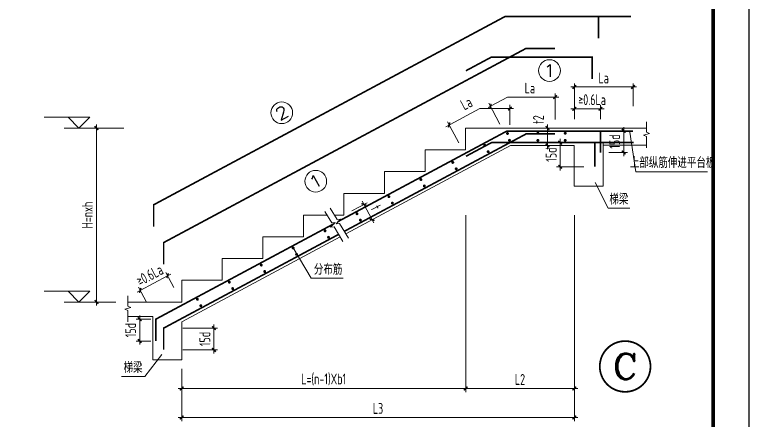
# Model space of a CAD drawing. Extents: x -129922 to 1190196, y -520662 to 139923.
# Drawn here: x 146932 to 157073, y -298024 to -292413 of the extents above; entities that cross this region are included whole.
import ezdxf
from ezdxf.enums import TextEntityAlignment as Align

# ---------------------------------------------------------------- set-up
doc = ezdxf.new("R2010")
doc.units = 0
doc.header["$LTSCALE"] = 1000
doc.header["$MEASUREMENT"] = 0
doc.linetypes.add('DASH', pattern=[0.35, 0.25, -0.1])
doc.layers.add('$AUDIT_BAD_LAYER3', color=7, linetype='Continuous')
doc.layers.add('Y-云图图框', color=7, linetype='Continuous')
for name, color, linetype, lineweight in [('S-基础-DIM', 3, 'Continuous', 20), ('S-墙柱-REIN', 1, 'Continuous', 20), ('S-大样-实线', 2, 'Continuous', 20), ('S-大样-标高', 3, 'Continuous', 20), ('S-板-文字', 7, 'Continuous', 20), ('S-通用-TEXT', 7, 'Continuous', 20), ('S-通用-THIN', 7, 'Continuous', 20)]:
    doc.layers.add(name, color=color, linetype=linetype, lineweight=lineweight)
doc.styles.add('_YT_Name', font='', dxfattribs={"width": 0.8})
doc.styles.add('_YT_Sign_Text', font='ros.shx', dxfattribs={"width": 0.8, "bigfont": 'hztxt.shx'})
doc.styles.add('COMP', font='COMPLEX.shx', dxfattribs={"bigfont": 'GBCBIG.shx'})
doc.styles.add('COMPLEX', font='COMPLEX')
doc.styles.get("Standard").update_dxf_attribs({"font": 'gbenor.shx', "bigfont": 'gbcbig.shx'})
doc.styles.add('TSSD_Dimension', font='tssdeng.shx', dxfattribs={"width": 0.7, "bigfont": 'HZTXT.SHX'})
doc.styles.add('TSSD_Rein', font='tssdeng.shx', dxfattribs={"width": 0.7, "bigfont": 'hztxt.shx'})
doc.styles.get('_YT_Name').set_extended_font_data('SimHei')
doc.dimstyles.new('TSSD_20_100', dxfattribs={"dimtxt": 250, "dimasz": 100, "dimexe": 100, "dimexo": 250, "dimgap": 100, "dimtad": 1, "dimdec": 0, "dimlfac": 0.2, "dimzin": 0, "dimdsep": 46, "dimtxsty": 'TSSD_Dimension', "dimblk": 'ARCHTICK', "dimcen": 0, "dimdle": 100, "dimclrt": 7, "dimadec": 0, "dimazin": 0, "dimtfac": 1, "dimtdec": 0, "dimtix": 1, "dimtmove": 2, "dimatfit": 3, "dimfxl": 0, "dimtolj": 1, "dimtzin": 0, "dimarcsym": 0})

# ---------------------------------------------------------------- blocks, each defined once
blk = doc.blocks.new('ECMCTK_A1_竖_单行图名--0')
at = {"color": 4}
blk.add_lwpolyline([(0, 0), (594, 0), (594, 841), (0, 841)], close=True, dxfattribs=at)
at = {"const_width": 1}
blk.add_lwpolyline([(10, 10), (584, 10), (584, 816), (10, 816)], close=True, dxfattribs=at)
at = {"color": 80, "flags": 3}
for tag, height, p in [('YTHQINS', 3, (593.31, 817.5)), ('ECMCKEY', 3, (440.09, 590.57)), ('YTTQINS', 3.75, (595.35, 11.88)), ('YTFRAME', 3, (375.97, 4.92)), ('YTBARCODE_T1', 3, (493.74, 4.57))]:
    blk.add_attdef(tag, text='', height=height, dxfattribs=at).set_placement(p, align=Align.MIDDLE_CENTER)
for tag, height, style, width, p in [('证书编号', 4, '_YT_Sign_Text', 0.8, (461.87, 43.81)), ('审查批准号', 4, '_YT_Sign_Text', 0.8, (514.06, 43.81)), ('工程号', 4, '_YT_Sign_Text', 0.5, (557.08, 44.12)), ('设计单位', 6, '_YT_Name', 0.8, (376.75, 38.6)), ('建设单位', 4, '_YT_Sign_Text', 0.8, (487.96, 36.11)), ('阶段', 4, '_YT_Sign_Text', 0.8, (557.08, 35.81)), ('项目号', 4, '_YT_Sign_Text', 0.5, (575.08, 33.72)), ('项目名称', 4, '_YT_Sign_Text', 0.8, (487.96, 28.11)), ('专业', 4, '_YT_Sign_Text', 0.8, (557.08, 27.31)), ('图纸编号', 4, '_YT_Sign_Text', 0.5, (556.93, 19.36)), ('图纸名称', 4.5, '_YT_Name', 0.8, (488.39, 15.06)), ('出图比例', 4.2, '_YT_Sign_Text', 0.8, (434.82, 11.78)), ('日期', 4, '_YT_Sign_Text', 0.5, (556.88, 12.13)), ('版本号', 4, '_YT_Sign_Text', 0.8, (575.08, 13))]:
    blk.add_attdef(tag, text='', height=height, dxfattribs=dict(style=style, width=width)).set_placement(p, align=Align.CENTER)
at = {"style": '_YT_Sign_Text', "width": 0.8, "flags": 3}
for tag, p, height in [('{审定人}', (358.87, 26.45), 6.24), ('{校对人}', (411.35, 26.53), 6.24), ('[审定人]', (343.95, 27.81), 4.1), ('[校对人]', (395.23, 27.82), 4.1), ('{审核人}', (359.98, 18.44), 6.24), ('[设计人]', (395.47, 20.21), 4.1), ('{设计人}', (411.48, 18.54), 6.24), ('[审核人]', (344.01, 19.76), 4.1), ('[项目负责人]', (343.78, 12.01), 4.1), ('{项目负责人}', (361.28, 10.72), 6.24), ('[专业负责人]', (395.74, 11.77), 4.1), ('{专业负责人}', (411.58, 10.36), 6.24)]:
    blk.add_attdef(tag, p, '', height=height, dxfattribs=at)
at = {"color": 80, "flags": 3}
for tag, p in [('YTQRCODE', (304.56, 12.07)), ('YTBZSIT', (10, 10)), ('EXT_TK_LEFT', (10, 10))]:
    blk.add_attdef(tag, p, '', height=3, dxfattribs=at)
blk = doc.blocks.new('_INDEX1')
at = {"const_width": 0.035}
blk.add_lwpolyline([(-0.5, 0, 1), (0.5, 0, 1)], format="xyb", close=True, dxfattribs=at)
at = {"style": 'COMP', "width": 2.333333}
blk.add_attdef('1', text='', height=0.5, dxfattribs=at).set_placement((-0.25, -0.25), (0.25, -0.25), align=Align.FIT)
blk = doc.blocks.new('_ArchTick')
at = {"color": 0, "linetype": 'ByBlock', "const_width": 0.4}
blk.add_lwpolyline([(-0.5, -0.5), (0.5, 0.5)], dxfattribs=at)
blk = doc.blocks.new('*D114')
at = {"layer": '$AUDIT_BAD_LAYER3', "color": 0, "lineweight": -2, "transparency": 16777216}
for p, q in [((-9020, 4090), (-9020, -910)), ((-8266, 3990), (-9120, 3990)), ((-8486, -810), (-9120, -810))]:
    blk.add_line(p, q, dxfattribs=at)
at = {"layer": 'Defpoints', "color": 0, "transparency": 16777216}
for p in [(-8016, 3990), (-9020, -810), (-8236, -810)]:
    blk.add_point(p, dxfattribs=at)
at = {"layer": '$AUDIT_BAD_LAYER3', "color": 0, "lineweight": -2, "transparency": 16777216, "xscale": 100, "yscale": 100, "zscale": 100}
for p, rotation in [((-9020, 3990), 90), ((-9020, -810), 270)]:
    blk.add_blockref('_ArchTick', p, dxfattribs=dict(at, rotation=rotation))
at = {"layer": '$AUDIT_BAD_LAYER3', "color": 7, "transparency": 16777216, "insert": (-9270, 1590), "char_height": 300, "attachment_point": 5, "rotation": 90, "style": 'TSSD_Dimension'}
blk.add_mtext('\\A1;H=nxh', dxfattribs=at)
blk = doc.blocks.new('_AXISO')
blk.add_circle((0, 0), 0.5)
at = {"layer": 'S-板-文字', "style": 'COMPLEX', "width": 1.041667}
blk.add_attdef('A', text='', height=0.56, dxfattribs=at).set_placement((-0.25, -0.28), (0.25, -0.28), align=Align.FIT)
blk = doc.blocks.new('*D115')
at = {"layer": '$AUDIT_BAD_LAYER3', "color": 0, "lineweight": -2, "transparency": 16777216}
for p, q in [((1173, 1585), (1173, -3297)), ((-6665, -2651), (-6665, -3297)), ((-6765, -3197), (1273, -3197))]:
    blk.add_line(p, q, dxfattribs=at)
at = {"layer": 'Defpoints', "color": 0, "transparency": 16777216}
for p in [(1173, 1835), (-6665, -2401), (1173, -3197)]:
    blk.add_point(p, dxfattribs=at)
at = {"layer": '$AUDIT_BAD_LAYER3', "color": 0, "lineweight": -2, "transparency": 16777216, "xscale": 100, "yscale": 100, "zscale": 100, "rotation": 180}
blk.add_blockref('_ArchTick', (-6665, -3197), dxfattribs=at)
at = {"layer": '$AUDIT_BAD_LAYER3', "color": 0, "lineweight": -2, "transparency": 16777216, "xscale": 100, "yscale": 100, "zscale": 100}
blk.add_blockref('_ArchTick', (1173, -3197), dxfattribs=at)
at = {"layer": '$AUDIT_BAD_LAYER3', "color": 7, "transparency": 16777216, "insert": (-2746, -2947), "char_height": 300, "attachment_point": 5, "style": 'TSSD_Dimension'}
blk.add_mtext('\\A1;L=(n-1)Xb1', dxfattribs=at)
blk = doc.blocks.new('*D116')
at = {"layer": '$AUDIT_BAD_LAYER3', "color": 0, "lineweight": -2, "transparency": 16777216}
for p, q in [((-6881, -411), (-7104, 4)), ((-7056, -84), (-7812, -489)), ((-7056, -84), (-6968, -37)), ((-7637, -816), (-7859, -400)), ((-7812, -489), (-7900, -536))]:
    blk.add_line(p, q, dxfattribs=at)
at = {"layer": 'Defpoints', "color": 0, "transparency": 16777216}
for p in [(-7812, -489), (-6763, -631), (-7519, -1036)]:
    blk.add_point(p, dxfattribs=at)
at = {"layer": '$AUDIT_BAD_LAYER3', "color": 0, "lineweight": -2, "transparency": 16777216, "xscale": 100, "yscale": 100, "zscale": 100}
for p, rotation in [((-7056, -84), 208.1785901099655), ((-7812, -489), 28.17859010996552)]:
    blk.add_blockref('_ArchTick', p, dxfattribs=dict(at, rotation=rotation))
at = {"layer": '$AUDIT_BAD_LAYER3', "color": 7, "transparency": 16777216, "insert": (-7552, -66), "char_height": 300, "attachment_point": 5, "rotation": 28.1786, "style": 'TSSD_Dimension'}
blk.add_mtext('\\A1;≥0.6La', dxfattribs=at)
blk = doc.blocks.new('*D117')
at = {"layer": '$AUDIT_BAD_LAYER3', "color": 0, "lineweight": -2, "transparency": 16777216}
for p, q in [((-7827, -1986), (-7827, -1186)), ((-7522, -1286), (-7927, -1286)), ((-7522, -1886), (-7927, -1886))]:
    blk.add_line(p, q, dxfattribs=at)
at = {"layer": 'Defpoints', "color": 0, "transparency": 16777216}
for p in [(-7827, -1286), (-7272, -1286), (-7272, -1886)]:
    blk.add_point(p, dxfattribs=at)
at = {"layer": '$AUDIT_BAD_LAYER3', "color": 0, "lineweight": -2, "transparency": 16777216, "xscale": 100, "yscale": 100, "zscale": 100}
for p, rotation in [((-7827, -1286), 90), ((-7827, -1886), 270)]:
    blk.add_blockref('_ArchTick', p, dxfattribs=dict(at, rotation=rotation))
at = {"layer": '$AUDIT_BAD_LAYER3', "color": 7, "transparency": 16777216, "insert": (-8077, -1586), "char_height": 300, "attachment_point": 5, "rotation": 90, "style": 'TSSD_Dimension'}
blk.add_mtext('\\A1;15d', dxfattribs=at)
blk = doc.blocks.new('*D118')
at = {"layer": '$AUDIT_BAD_LAYER3', "color": 0, "lineweight": -2, "transparency": 16777216}
for p, q in [((-1967, 1708), (-1549, 1932)), ((-1685, 1972), (-1363, 1373)), ((-1740, 1285), (-1323, 1508))]:
    blk.add_line(p, q, dxfattribs=at)
at = {"layer": 'Defpoints', "color": 0, "transparency": 16777216}
for p in [(-2187, 1590), (-1411, 1461), (-1960, 1167)]:
    blk.add_point(p, dxfattribs=at)
at = {"layer": '$AUDIT_BAD_LAYER3', "color": 0, "lineweight": -2, "transparency": 16777216, "xscale": 100, "yscale": 100, "zscale": 100}
for p, rotation in [((-1637, 1884), 118.1785901099539), ((-1411, 1461), 298.1785901099539)]:
    blk.add_blockref('_ArchTick', p, dxfattribs=dict(at, rotation=rotation))
at = {"layer": '$AUDIT_BAD_LAYER3', "color": 7, "transparency": 16777216, "insert": (-1304, 1791), "char_height": 300, "attachment_point": 5, "rotation": 298.1786, "style": 'TSSD_Dimension'}
blk.add_mtext('\\A1;t', dxfattribs=at)
blk = doc.blocks.new('*D119')
at = {"layer": '$AUDIT_BAD_LAYER3', "color": 0, "lineweight": -2, "transparency": 16777216}
for p, q in [((-6665, -3203), (-6665, -4097)), ((4173, -3203), (4173, -4097)), ((-6765, -3997), (4273, -3997))]:
    blk.add_line(p, q, dxfattribs=at)
at = {"layer": 'Defpoints', "color": 0, "transparency": 16777216}
for p in [(-6665, -2953), (4173, -2953), (4173, -3997)]:
    blk.add_point(p, dxfattribs=at)
at = {"layer": '$AUDIT_BAD_LAYER3', "color": 0, "lineweight": -2, "transparency": 16777216, "xscale": 100, "yscale": 100, "zscale": 100, "rotation": 180}
blk.add_blockref('_ArchTick', (-6665, -3997), dxfattribs=at)
at = {"layer": '$AUDIT_BAD_LAYER3', "color": 0, "lineweight": -2, "transparency": 16777216, "xscale": 100, "yscale": 100, "zscale": 100}
blk.add_blockref('_ArchTick', (4173, -3997), dxfattribs=at)
at = {"layer": '$AUDIT_BAD_LAYER3', "color": 7, "transparency": 16777216, "insert": (-1246, -3747), "char_height": 300, "attachment_point": 5, "style": 'TSSD_Dimension'}
blk.add_mtext('\\A1;L3', dxfattribs=at)
blk = doc.blocks.new('*D120')
at = {"layer": '$AUDIT_BAD_LAYER3', "color": 0, "lineweight": -2, "transparency": 16777216}
for p, q in [((4173, 1585), (4173, -3297)), ((1173, -2651), (1173, -3297)), ((1073, -3197), (4273, -3197))]:
    blk.add_line(p, q, dxfattribs=at)
at = {"layer": 'Defpoints', "color": 0, "transparency": 16777216}
for p in [(4173, 1835), (1173, -2401), (4173, -3197)]:
    blk.add_point(p, dxfattribs=at)
at = {"layer": '$AUDIT_BAD_LAYER3', "color": 0, "lineweight": -2, "transparency": 16777216, "xscale": 100, "yscale": 100, "zscale": 100, "rotation": 180}
blk.add_blockref('_ArchTick', (1173, -3197), dxfattribs=at)
at = {"layer": '$AUDIT_BAD_LAYER3', "color": 0, "lineweight": -2, "transparency": 16777216, "xscale": 100, "yscale": 100, "zscale": 100}
blk.add_blockref('_ArchTick', (4173, -3197), dxfattribs=at)
at = {"layer": '$AUDIT_BAD_LAYER3', "color": 7, "transparency": 16777216, "insert": (2673, -2947), "char_height": 300, "attachment_point": 5, "style": 'TSSD_Dimension'}
blk.add_mtext('\\A1;L2', dxfattribs=at)
blk = doc.blocks.new('*D121')
at = {"layer": '$AUDIT_BAD_LAYER3', "color": 0, "lineweight": -2, "transparency": 16777216}
for p, q in [((5128, 3918), (5637, 3918)), ((5537, 3218), (5537, 4018)), ((5128, 3318), (5637, 3318))]:
    blk.add_line(p, q, dxfattribs=at)
at = {"layer": 'Defpoints', "color": 0, "transparency": 16777216}
for p in [(4878, 3918), (5537, 3918), (4878, 3318)]:
    blk.add_point(p, dxfattribs=at)
at = {"layer": '$AUDIT_BAD_LAYER3', "color": 0, "lineweight": -2, "transparency": 16777216, "xscale": 100, "yscale": 100, "zscale": 100}
for p, rotation in [((5537, 3918), 90), ((5537, 3318), 270)]:
    blk.add_blockref('_ArchTick', p, dxfattribs=dict(at, rotation=rotation))
at = {"layer": '$AUDIT_BAD_LAYER3', "color": 7, "transparency": 16777216, "insert": (5287, 3618), "char_height": 300, "attachment_point": 5, "rotation": 90, "style": 'TSSD_Dimension'}
blk.add_mtext('\\A1;15d', dxfattribs=at)
blk = doc.blocks.new('*D122')
at = {"layer": '$AUDIT_BAD_LAYER3', "color": 0, "lineweight": -2, "transparency": 16777216}
for p, q in [((4073, 4525), (4993, 4525)), ((4173, 4240), (4173, 4625)), ((4893, 4240), (4893, 4625))]:
    blk.add_line(p, q, dxfattribs=at)
at = {"layer": 'Defpoints', "color": 0, "transparency": 16777216}
for p in [(4893, 4525), (4173, 3990), (4893, 3990)]:
    blk.add_point(p, dxfattribs=at)
at = {"layer": '$AUDIT_BAD_LAYER3', "color": 0, "lineweight": -2, "transparency": 16777216, "xscale": 100, "yscale": 100, "zscale": 100, "rotation": 180}
blk.add_blockref('_ArchTick', (4173, 4525), dxfattribs=at)
at = {"layer": '$AUDIT_BAD_LAYER3', "color": 0, "lineweight": -2, "transparency": 16777216, "xscale": 100, "yscale": 100, "zscale": 100}
blk.add_blockref('_ArchTick', (4893, 4525), dxfattribs=at)
at = {"layer": '$AUDIT_BAD_LAYER3', "color": 7, "transparency": 16777216, "insert": (4664, 4775), "char_height": 300, "attachment_point": 5, "style": 'TSSD_Dimension'}
blk.add_mtext('\\A1;≥0.6La', dxfattribs=at)
blk = doc.blocks.new('*D123')
at = {"layer": '$AUDIT_BAD_LAYER3', "color": 0, "lineweight": -2, "transparency": 16777216}
for p, q in [((4073, 5125), (5893, 5125)), ((4173, 4597), (4173, 5225)), ((5793, 4597), (5793, 5225))]:
    blk.add_line(p, q, dxfattribs=at)
at = {"layer": 'Defpoints', "color": 0, "transparency": 16777216}
for p in [(5793, 5125), (4173, 4347), (5793, 4347)]:
    blk.add_point(p, dxfattribs=at)
at = {"layer": '$AUDIT_BAD_LAYER3', "color": 0, "lineweight": -2, "transparency": 16777216, "xscale": 100, "yscale": 100, "zscale": 100, "rotation": 180}
blk.add_blockref('_ArchTick', (4173, 5125), dxfattribs=at)
at = {"layer": '$AUDIT_BAD_LAYER3', "color": 0, "lineweight": -2, "transparency": 16777216, "xscale": 100, "yscale": 100, "zscale": 100}
blk.add_blockref('_ArchTick', (5793, 5125), dxfattribs=at)
at = {"layer": '$AUDIT_BAD_LAYER3', "color": 7, "transparency": 16777216, "insert": (4983, 5375), "char_height": 300, "attachment_point": 5, "style": 'TSSD_Dimension'}
blk.add_mtext('\\A1;La', dxfattribs=at)
blk = doc.blocks.new('*D124')
at = {"layer": '$AUDIT_BAD_LAYER3', "color": 0, "lineweight": -2, "transparency": 16777216}
for p, q in [((3432, 3410), (3432, 4090)), ((3113, 3990), (3532, 3990)), ((3113, 3510), (3532, 3510))]:
    blk.add_line(p, q, dxfattribs=at)
at = {"layer": 'Defpoints', "color": 0, "transparency": 16777216}
for p in [(2863, 3990), (3432, 3990), (2863, 3510)]:
    blk.add_point(p, dxfattribs=at)
at = {"layer": '$AUDIT_BAD_LAYER3', "color": 0, "lineweight": -2, "transparency": 16777216, "xscale": 100, "yscale": 100, "zscale": 100}
for p, rotation in [((3432, 3990), 90), ((3432, 3510), 270)]:
    blk.add_blockref('_ArchTick', p, dxfattribs=dict(at, rotation=rotation))
at = {"layer": '$AUDIT_BAD_LAYER3', "color": 7, "transparency": 16777216, "insert": (3182, 4226), "char_height": 300, "attachment_point": 5, "rotation": 90, "style": 'TSSD_Dimension'}
blk.add_mtext('\\A1;t2', dxfattribs=at)
blk = doc.blocks.new('*D125')
at = {"layer": '$AUDIT_BAD_LAYER3', "color": 0, "lineweight": -2, "transparency": 16777216}
for p, q in [((-6634, -1531), (-5678, -1531)), ((-5778, -2231), (-5778, -1431)), ((-6639, -2131), (-5678, -2131))]:
    blk.add_line(p, q, dxfattribs=at)
at = {"layer": 'Defpoints', "color": 0, "transparency": 16777216}
for p in [(-6884, -1531), (-5778, -1531), (-6889, -2131)]:
    blk.add_point(p, dxfattribs=at)
at = {"layer": '$AUDIT_BAD_LAYER3', "color": 0, "lineweight": -2, "transparency": 16777216, "xscale": 100, "yscale": 100, "zscale": 100}
for p, rotation in [((-5778, -1531), 90), ((-5778, -2131), 270)]:
    blk.add_blockref('_ArchTick', p, dxfattribs=dict(at, rotation=rotation))
at = {"layer": '$AUDIT_BAD_LAYER3', "color": 7, "transparency": 16777216, "insert": (-6028, -1831), "char_height": 300, "attachment_point": 5, "rotation": 90, "style": 'TSSD_Dimension'}
blk.add_mtext('\\A1;15d', dxfattribs=at)
blk = doc.blocks.new('*D126')
at = {"layer": '$AUDIT_BAD_LAYER3', "color": 0, "lineweight": -2, "transparency": 16777216}
for p, q in [((3784, 2824), (3784, 3690)), ((4406, 3590), (3684, 3590)), ((4437, 2924), (3684, 2924))]:
    blk.add_line(p, q, dxfattribs=at)
at = {"layer": 'Defpoints', "color": 0, "transparency": 16777216}
for p in [(3784, 3590), (4656, 3590), (4687, 2924)]:
    blk.add_point(p, dxfattribs=at)
at = {"layer": '$AUDIT_BAD_LAYER3', "color": 0, "lineweight": -2, "transparency": 16777216, "xscale": 100, "yscale": 100, "zscale": 100}
for p, rotation in [((3784, 3590), 90), ((3784, 2924), 270)]:
    blk.add_blockref('_ArchTick', p, dxfattribs=dict(at, rotation=rotation))
at = {"layer": '$AUDIT_BAD_LAYER3', "color": 7, "transparency": 16777216, "insert": (3534, 3257), "char_height": 300, "attachment_point": 5, "rotation": 90, "style": 'TSSD_Dimension'}
blk.add_mtext('\\A1;15d', dxfattribs=at)
blk = doc.blocks.new('A$C76B238EA')
at = {"layer": 'S-基础-DIM'}
for p, q in [((3641.2, 4231.9), (3641.2, 4945.9)), ((2118.6, 4102.4), (1808.7, 4680.9)), ((1855.9, 4592.8), (2328.4, 4845.9)), ((2328.4, 4845.9), (3741.2, 4845.9)), ((629, 4028.3), (1565, 4529.7)), ((1565, 4529.7), (2393.2, 4529.7)), ((1884.7, 4608.2), (1796.5, 4561)), ((2393.2, 4080.9), (2393.2, 4629.7)), ((2393.2, 4529.7), (2493.2, 4529.7)), ((983, 3579.3), (670, 4163.7))]:
    blk.add_line(p, q, dxfattribs=at)
at = {"layer": 'S-墙柱-REIN', "const_width": 45}
for points in [[(-7440.9, 1273.7), (-7440.9, 1873.7), (2257.1, 7069), (4837, 7069), (4837, 6469)], [(-7165, 230.6), (-7165, 830.6), (2841.2, 6191), (3641.2, 6191)], [(4666.2, 5347.5), (4666.2, 5951), (1885, 5951), (1179.8, 5573.3)], [(-2362.7, 1404.9), (2312.9, 3909.7), (4892.8, 3909.7), (4892.8, 3309.7)], [(-2176.5, 1141.7), (2841.2, 3829.7), (3641.2, 3829.7)], [(4740.3, 2923.7), (4740.3, 3589.7), (1885, 3589.7), (1179.8, 3212)], [(-7385, -1885.6), (-7385, -1285.6), (-2461.5, 1352)], [(-2333.9, 1057.4), (-7165, -1530.7), (-7165, -2123.3)]]:
    blk.add_lwpolyline(points, dxfattribs=at)
at = {"layer": 'S-墙柱-REIN', "linetype": 'DASH', "const_width": 45}
for points in [[(4837, 7069), (5737, 7069)], [(4892.8, 3909.7), (5792.8, 3909.7)], [(4740.3, 3589.7), (5810.3, 3589.7)]]:
    blk.add_lwpolyline(points, dxfattribs=at)
at = {"layer": 'S-墙柱-REIN', "const_width": 40}
for points in [[(2307.8, 3841, 1), (2347.8, 3841, 1)], [(3146.1, 3849.2, 1), (3186.1, 3849.2, 1)], [(3901.2, 3849.2, 1), (3941.2, 3849.2, 1)], [(2362, 3654.9, 1), (2402, 3654.9, 1)], [(3146.1, 3651.4, 1), (3186.1, 3651.4, 1)], [(3901.2, 3651.4, 1), (3941.2, 3651.4, 1)], [(1678.9, 3515, 1), (1718.9, 3515, 1)], [(1773.4, 3338.7, 1), (1813.4, 3338.7, 1)], [(797.4, 3042.8, 1), (837.4, 3042.8, 1)], [(891.9, 2866.4, 1), (931.9, 2866.4, 1)], [(-84.1, 2570.5, 1), (-44.1, 2570.5, 1)], [(10.4, 2394.2, 1), (50.4, 2394.2, 1)], [(-965.5, 2098.3, 1), (-925.5, 2098.3, 1)], [(-871.1, 1922, 1), (-831.1, 1922, 1)], [(-1847, 1626.1, 1), (-1807, 1626.1, 1)], [(-1752.6, 1449.8, 1), (-1712.6, 1449.8, 1)], [(-2728.5, 1153.9, 1), (-2688.5, 1153.9, 1)], [(-2634, 977.6, 1), (-2594, 977.6, 1)], [(-3610, 681.7, 1), (-3570, 681.7, 1)], [(-3515.5, 505.3, 1), (-3475.5, 505.3, 1)], [(-4491.5, 209.4, 1), (-4451.5, 209.4, 1)], [(-4397, 33.1, 1), (-4357, 33.1, 1)], [(-5372.9, -262.8, 1), (-5332.9, -262.8, 1)], [(-5278.5, -439.1, 1), (-5238.5, -439.1, 1)], [(-6254.4, -735, 1), (-6214.4, -735, 1)], [(-6160, -911.3, 1), (-6120, -911.3, 1)]]:
    blk.add_lwpolyline(points, format="xyb", close=True, dxfattribs=at)
at = {"layer": 'S-大样-实线'}
for p, q in [((1172.8, 3989.7), (6167.2, 3989.7)), ((1172.8, 3389.7), (1172.8, 3989.7)), ((-2134.8, 1073.3), (2413.3, 3509.7)), ((2413.3, 3509.7), (4172.8, 3509.7)), ((4172.8, 3509.7), (4172.8, 2389.7)), ((4972.8, 3589.7), (4972.8, 2389.7)), ((4972.8, 3521.7), (6167.2, 3521.7)), ((52.8, 3389.7), (1172.8, 3389.7)), ((52.8, 2789.7), (52.8, 3389.7)), ((-1067.2, 2789.7), (52.8, 2789.7)), ((-1067.2, 2189.7), (-1067.2, 2789.7)), ((4172.8, 2389.7), (4972.8, 2389.7)), ((-2187.2, 2189.7), (-1067.2, 2189.7)), ((-2187.2, 1589.7), (-2187.2, 2189.7)), ((-3307.2, 1589.7), (-2659.2, 1589.7)), ((-3307.2, 989.7), (-3307.2, 1589.7)), ((-2449.9, 1589.7), (-2187.2, 1589.7)), ((-6664.6, -1353.5), (-2292.5, 988.8)), ((-4427.2, 989.7), (-3307.2, 989.7)), ((-4427.2, 389.7), (-4427.2, 989.7)), ((-5547.2, 389.7), (-4427.2, 389.7)), ((-5547.2, -210.3), (-5547.2, 389.7)), ((-6667.2, -210.3), (-5547.2, -210.3)), ((-6667.2, -810.3), (-6667.2, -210.3)), ((-8154.4, -810.3), (-6667.2, -810.3)), ((-8154.4, -1210.3), (-7465, -1210.3)), ((-7465, -1210.3), (-7465, -2410.3)), ((-6664.6, -2410.3), (-6664.6, -1353.5)), ((-7465, -2410.3), (-6664.6, -2410.3))]:
    blk.add_line(p, q, dxfattribs=at)
at = {"layer": 'S-大样-标高', "color": 3}
for p, q in [((-9120.3, 3989.7), (-9912.9, 3989.7)), ((-9120.3, -810.3), (-9912.9, -810.3))]:
    blk.add_line(p, q, dxfattribs=at)
for points in [[(-9803.5, 4289.7), (-9503.5, 3989.7), (-9203.5, 4289.7), (-10459.8, 4289.7)], [(-9803.5, -510.3), (-9503.5, -810.3), (-9203.5, -510.3), (-10459.8, -510.3)]]:
    blk.add_lwpolyline(points, dxfattribs=at)
at = {"layer": 'S-通用-TEXT'}
for p, q in [((5703.3, 3880.2), (5868.8, 2780.4)), ((5868.8, 2780.4), (7852.9, 2780.4)), ((4747.8, 2488.3), (5107.8, 1784.5)), ((5107.8, 1784.5), (5702, 1784.5)), ((-3590, 681.7), (-3096.2, -148.5)), ((-2208.7, -148.5), (-3096.2, -148.5)), ((-7219, -2255.4), (-7680.6, -2861.9)), ((-7680.6, -2861.9), (-8331.6, -2861.9))]:
    blk.add_line(p, q, dxfattribs=at)
at = {"layer": 'S-通用-THIN'}
for points in [[(6167.2, 4162), (6167.2, 3881), (6251, 3839.6), (6083.4, 3797), (6167.2, 3755.6), (6167.2, 3442.5)], [(-2718, 1686.1), (-2526.6, 1372.4), (-2433.5, 1380.7), (-2554.3, 1257.1), (-2461.2, 1265.3), (-2215, 861.8)], [(-2565.4, 1779.2), (-2374.1, 1465.5), (-2280.9, 1473.7), (-2401.8, 1350.1), (-2308.7, 1358.4), (-2062.5, 954.8)], [(-8154.4, -639.9), (-8154.4, -920.9), (-8070.6, -962.4), (-8238.2, -1004.9), (-8154.4, -1046.4), (-8154.4, -1359.4)]]:
    blk.add_lwpolyline(points, dxfattribs=at)
at = {"layer": 'S-基础-DIM'}
ref = blk.add_blockref('_AXISO', (3487.8, 5577.7), dxfattribs=dict(at, xscale=600, yscale=600, zscale=600))
ref.add_attrib('A', '1', dxfattribs={"layer": '$AUDIT_BAD_LAYER3', "height": 337.5, "style": 'COMPLEX', "width": 2.346547}).set_placement((3318.1, 5408), (3657.5, 5408), align=Align.FIT)
at = {"layer": 'S-基础-DIM', "xscale": 100, "yscale": 100, "zscale": 100}
blk.add_blockref('_ArchTick', (3641.2, 4845.9), dxfattribs=at)
at = {"layer": 'S-基础-DIM'}
ref = blk.add_blockref('_AXISO', (-3904.2, 4413.8), dxfattribs=dict(at, xscale=599.999999999966, yscale=599.999999999966, zscale=599.999999999966, rotation=29.25427212496276))
ref.add_attrib('A', '2', dxfattribs={"layer": '$AUDIT_BAD_LAYER3', "height": 337.5, "rotation": 29.25427, "style": 'COMPLEX', "width": 1.508494}).set_placement((-3969.3, 4182.8), (-3673.2, 4348.7), align=Align.FIT)
for p, xscale, yscale, zscale, rotation in [((1855.9, 4592.8), 100.0000000000515, 100.0000000000515, 100.0000000000515, 28.17859010994868), ((2393.2, 4529.7), 100, 100, 100, 180), ((717.2, 4075.5), 99.99999999994199, 99.99999999994199, 99.99999999994199, 208.1785901099728)]:
    blk.add_blockref('_ArchTick', p, dxfattribs=dict(at, xscale=xscale, yscale=yscale, zscale=zscale, rotation=rotation))
ref = blk.add_blockref('_AXISO', (-2967.3, 2522.9), dxfattribs=dict(at, xscale=599.999999999966, yscale=599.999999999966, zscale=599.999999999966, rotation=29.25427212496276))
ref.add_attrib('A', '1', dxfattribs={"layer": '$AUDIT_BAD_LAYER3', "height": 337.5, "rotation": 29.25427, "style": 'COMPLEX', "width": 2.346547}).set_placement((-3032.4, 2291.9), (-2736.3, 2457.8), align=Align.FIT)
ref = blk.add_blockref('_INDEX1', (5575.4, -2588.5), dxfattribs=dict(at, xscale=1400, yscale=1400, zscale=1400))
ref.add_attrib('1', 'C', dxfattribs={"layer": '0', "height": 700, "style": 'COMP', "width": 1.4}).set_placement((5225.4, -2938.5), (5925.4, -2938.5), align=Align.FIT)
at = {"layer": 'S-基础-DIM', "color": 7, "style": 'TSSD_Dimension', "width": 0.7}
blk.add_text('La', height=300, dxfattribs=at).set_placement((2803, 4945.9))
blk.add_text('La', height=300, rotation=28.17859, dxfattribs=at).set_placement((1137.9, 4475.1))
at = {"layer": 'S-通用-TEXT', "style": 'TSSD_Rein', "width": 0.7}
for s, p in [('上部纵筋伸进平台板', (6886.2, 3040.1)), ('梯梁', (5402.7, 2029.5)), ('分布筋', (-2625.2, 93.2)), ('梯梁', (-8009.7, -2616.9))]:
    blk.add_text(s, height=300, dxfattribs=at).set_placement(p, align=Align.MIDDLE_CENTER)
at = {"layer": 'S-基础-DIM'}
for base, p1, p2, text, picture, middle in [((5792.8, 5125.4), (4172.8, 4346.8), (5792.8, 4346.8), 'La', '*D123', (4982.8, 5375.4)), ((1172.8, -3197.3), (-6664.6, -2400.5), (1172.8, 1834.8), 'L=(n-1)Xb1', '*D115', (-2745.9, -2947.3)), ((4172.8, -3197.3), (1172.8, -2400.5), (4172.8, 1834.8), 'L2', '*D120', (2672.8, -2947.3)), ((4172.8, -3997.3), (-6664.6, -2952.6), (4172.8, -2952.6), 'L3', '*D119', (-1245.9, -3747.3))]:
    dim = blk.add_linear_dim(base=base, p1=p1, p2=p2, text=text, dimstyle='TSSD_20_100', override={"dimlfac": 0.25}, dxfattribs=at)
    dim.commit()
    dim.dimension.update_dxf_attribs({"geometry": picture, "text_midpoint": middle})
dim = blk.add_linear_dim(base=(4892.8, 4525.4), p1=(4172.8, 3989.7), p2=(4892.8, 3989.7), text='≥0.6La', dimstyle='TSSD_20_100', override={"dimlfac": 0.25}, dxfattribs=at)
dim.commit()
dim.dimension.update_dxf_attribs({"geometry": '*D122', "text_midpoint": (4664.2, 4775.4), "dimtype": 128})
dim = blk.add_linear_dim(base=(3431.5, 3989.7), p1=(2862.7, 3509.7), p2=(2862.7, 3989.7), angle=90, text='t2', dimstyle='TSSD_20_100', override={"dimlfac": 0.25}, dxfattribs=at)
dim.commit()
dim.dimension.update_dxf_attribs({"geometry": '*D124', "text_midpoint": (3181.5, 4226.1), "dimtype": 128})
for base, p1, p2, text, picture, middle in [((-9020.3, -810.3), (-8015.5, 3989.7), (-8236.5, -810.3), 'H=nxh', '*D114', (-9270.3, 1589.7)), ((5537.3, 3918.5), (4877.6, 3318.5), (4877.6, 3918.5), '15d', '*D121', (5287.3, 3618.5)), ((3784.2, 3589.7), (4687.3, 2923.7), (4656.3, 3589.7), '15d', '*D126', (3534.2, 3256.7)), ((-7827, -1285.6), (-7271.9, -1885.6), (-7271.9, -1285.6), '15d', '*D117', (-8077, -1585.6)), ((-5778.1, -1530.7), (-6888.7, -2130.7), (-6883.7, -1530.7), '15d', '*D125', (-6028.1, -1830.7))]:
    dim = blk.add_linear_dim(base=base, p1=p1, p2=p2, angle=90, text=text, dimstyle='TSSD_20_100', override={"dimlfac": 0.25}, dxfattribs=at)
    dim.commit()
    dim.dimension.update_dxf_attribs({"geometry": picture, "text_midpoint": middle})
for p1, p2, distance, text, picture, middle in [((-2187.2, 1589.7), (-1960.5, 1166.6), 623.8, 't', '*D118', (-1303.6, 1790.8)), ((-6763, -631.4), (-7518.6, -1036.2), -621.2, '≥0.6La', '*D116', (-7552.2, -65.8))]:
    dim = blk.add_aligned_dim(p1=p1, p2=p2, distance=distance, text=text, dimstyle='TSSD_20_100', override={"dimlfac": 0.25}, dxfattribs=at)
    dim.commit()
    dim.dimension.update_dxf_attribs({"geometry": picture, "text_midpoint": middle})

msp = doc.modelspace()

# ---------------------------------------------------------------- block references
at = {"layer": 'S-大样-实线', "xscale": 0.5, "yscale": 0.5, "zscale": 0.5}
msp.add_blockref('A$C76B238EA', (152571.2, -295972.9), dxfattribs=at)
at = {"layer": 'Y-云图图框', "xscale": 50, "yscale": 50, "zscale": 50}
msp.add_blockref('ECMCTK_A1_竖_单行图名--0', (127373.1, -322168.3), dxfattribs=at)

doc.saveas('drawing.dxf')
